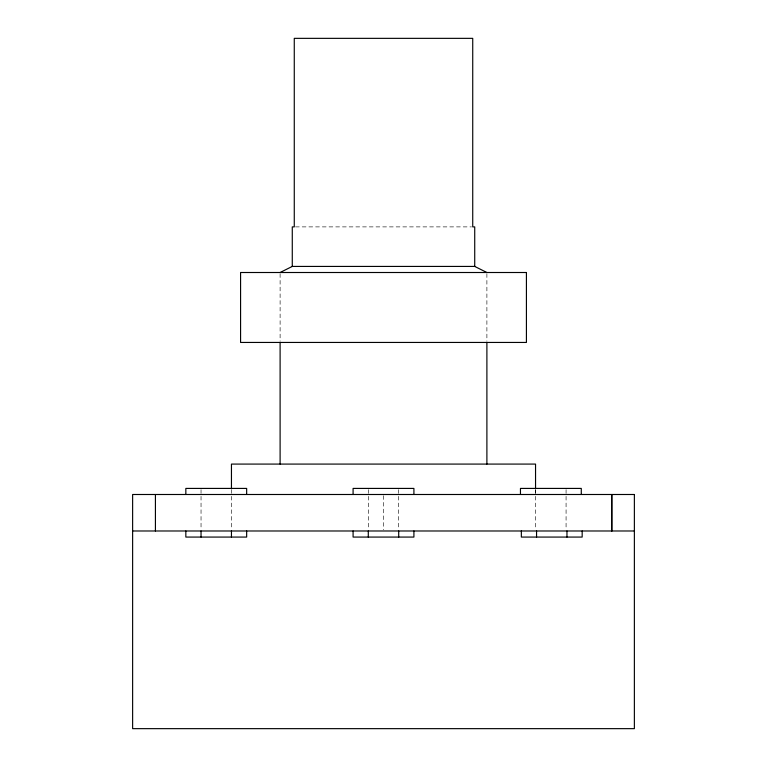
<?xml version="1.0" encoding="UTF-8"?>
<svg xmlns="http://www.w3.org/2000/svg" width="767" height="767" viewBox="0 0 767 767"><rect width="100%" height="100%" fill="white"/><g stroke="black" fill="none" stroke-linecap="round" stroke-linejoin="round"><path stroke-width="0.58" stroke-dasharray="3.83 2.88" d="M295.468 226.888L471.532 226.888M566.075 489.605L566.075 528.76M535.663 489.605L535.663 528.76M535.548 489.816L535.548 493.325M486.892 273.694L486.892 341.257M398.706 489.605L398.706 528.76M383.5 495.674L383.5 529.805M368.294 489.605L368.294 528.76M280.108 273.694L280.108 341.257M231.452 489.605L231.452 528.76M201.04 489.605L201.04 528.76"/><path stroke-width="1.15" d="M280.108 272.506L292.275 266.427L474.725 266.427L486.892 272.506M132.624 530.985L634.376 530.985M611.98 494.494L611.98 530.985M611.577 494.494L611.577 530.985M582.172 530.985L582.172 537.073L521.349 537.073L521.349 530.985M581.281 494.494L581.281 488.416L520.457 488.416L520.457 494.494M566.966 530.985L566.966 537.073M536.555 530.985L536.555 537.073M535.548 488.646L535.548 464.083L231.452 464.083L231.452 488.646M486.892 342.446L486.892 464.083M474.725 266.427L474.725 226.888L472.731 226.888L472.731 38.35L294.269 38.35L294.269 226.888L292.275 226.888L292.275 266.427M413.912 494.494L413.912 488.416L353.088 488.416L353.088 494.494M413.912 530.985L413.912 537.073L353.088 537.073L353.088 530.985M398.706 530.985L398.706 537.073M368.294 530.985L368.294 537.073M280.108 342.446L280.108 464.083M246.658 494.494L246.658 488.416L185.835 488.416L185.835 494.494M246.658 530.985L246.658 537.073L185.835 537.073L185.835 530.985M231.452 530.985L231.452 537.073M201.04 530.985L201.04 537.073M155.423 494.494L155.423 530.985M526.421 272.506L240.579 272.506L240.579 342.446L526.421 342.446L526.421 272.506M634.376 494.494L132.624 494.494L132.624 728.65L634.376 728.65L634.376 494.494"/></g></svg>
